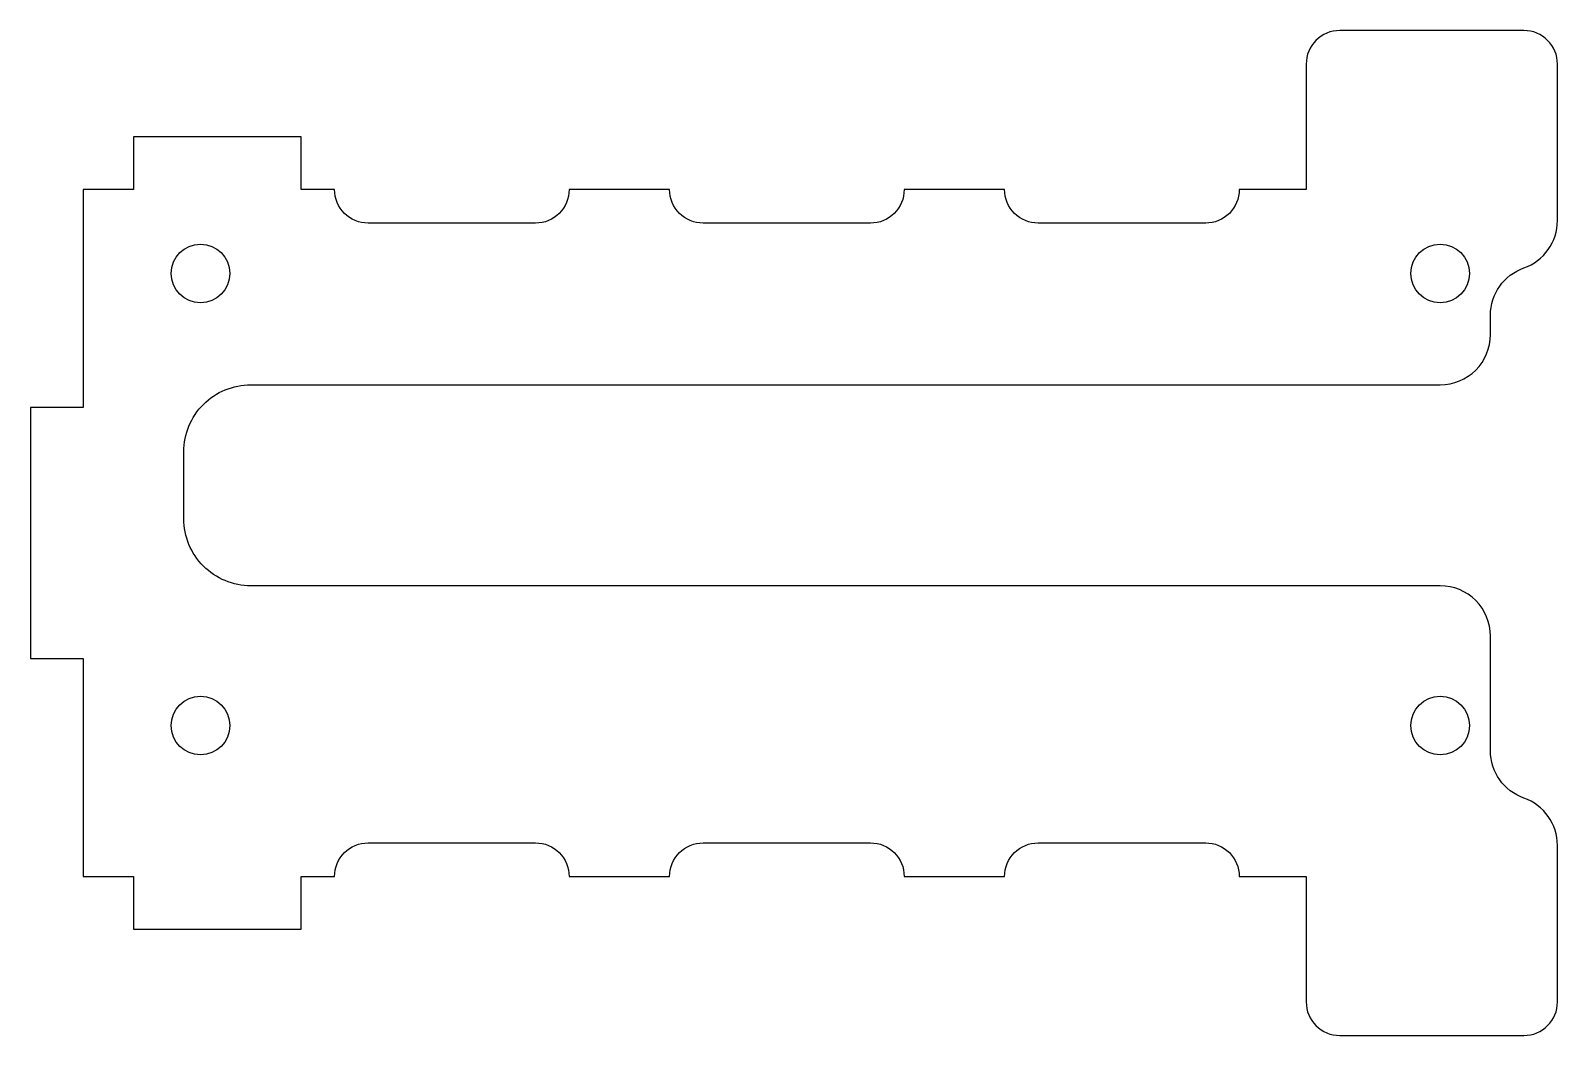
# Model space of a CAD drawing. Header units: millimetres. Extents: x -52.2 to 39, y -30 to 30.
import ezdxf

# ---------------------------------------------------------------- set-up
doc = ezdxf.new("R2010")
doc.units = ezdxf.units.MM
doc.layers.get('0').update_dxf_attribs({"linetype": 'CONTINUOUS'})

msp = doc.modelspace()

# ---------------------------------------------------------------- linework, layer by layer
msp.add_lwpolyline([(35, -6.15, 0.414214), (32, -3.15), (-39, -3.15, -0.414214), (-43, 0.85), (-43, 4.85, -0.414214), (-39, 8.85), (32, 8.85, 0.414214), (35, 11.85), (35, 13, -0.317837), (37, 15.828, 0.317837), (39, 18.657), (39, 28, 0.414214), (37, 30), (26, 30, 0.414214), (24, 28), (24, 20.5), (20, 20.5, -0.414214), (18, 18.5), (8, 18.5, -0.414214), (6, 20.5), (0, 20.5, -0.414214), (-2, 18.5), (-12, 18.5, -0.414214), (-14, 20.5), (-20, 20.5, -0.414214), (-22, 18.5), (-32, 18.5, -0.414214), (-34, 20.5), (-36, 20.5), (-36, 23.65), (-46, 23.65), (-46, 20.5), (-49, 20.5), (-49, 7.5), (-52.15, 7.5), (-52.15, -7.5), (-49, -7.5), (-49, -20.5), (-46, -20.5), (-46, -23.65), (-36, -23.65), (-36, -20.5), (-34, -20.5, -0.414214), (-32, -18.5), (-22, -18.5, -0.414214), (-20, -20.5), (-14, -20.5, -0.414214), (-12, -18.5), (-2, -18.5, -0.414214), (0, -20.5), (6, -20.5, -0.414214), (8, -18.5), (18, -18.5, -0.414214), (20, -20.5), (24, -20.5), (24, -28, 0.414214), (26, -30), (37, -30, 0.414214), (39, -28), (39, -18.657, 0.317837), (37, -15.828, -0.317837), (35, -13)], format="xyb", close=True)
for centre in [(-42, 15.5), (32, 15.5), (-42, -11.5), (32, -11.5)]:
    msp.add_circle(centre, 1.75)

doc.saveas('drawing.dxf')
